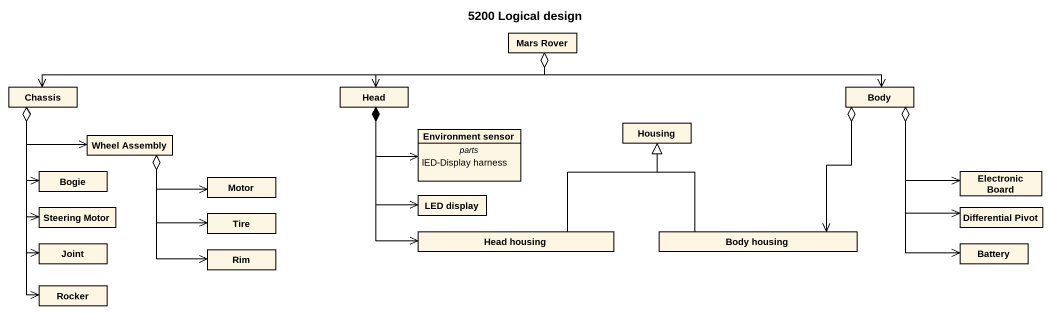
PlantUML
@startuml
title 5200 Logical design
hide circle
hide empty members
class "Mars Rover" as Mars_Rover
class Chassis
class Head
class Body
class "Wheel Assembly" as Wheel_Assembly
class "Environment sensor" as Environment_sensor {
  -- parts --
  lED-Display harness
}
class Housing
class Bogie
class Motor
class "Electronic Board" as Electronic_Board
class "Steering Motor" as Steering_Motor
class Tire
class "LED display" as LED_display
class "Differential Pivot" as Differential_Pivot
class Joint
class Rim
class "Head housing" as Head_housing
class "Body housing" as Body_housing
class Battery
class Rocker
Mars_Rover o-left-> Chassis
Mars_Rover o-left-> Head
Mars_Rover o-right-> Body
Chassis o-right-> Wheel_Assembly
Chassis o--> Bogie
Chassis o--> Steering_Motor
Chassis o--> Joint
Chassis o--> Rocker
Head *--> Environment_sensor
Head o--> LED_display
Head o--> Head_housing
Body o--> Electronic_Board
Body o--> Differential_Pivot
Body o--> Body_housing
Body o--> Battery
Wheel_Assembly o-right-> Motor
Wheel_Assembly o--> Tire
Wheel_Assembly o--> Rim
Head_housing -up-|> Housing
Body_housing -up-|> Housing
@enduml
